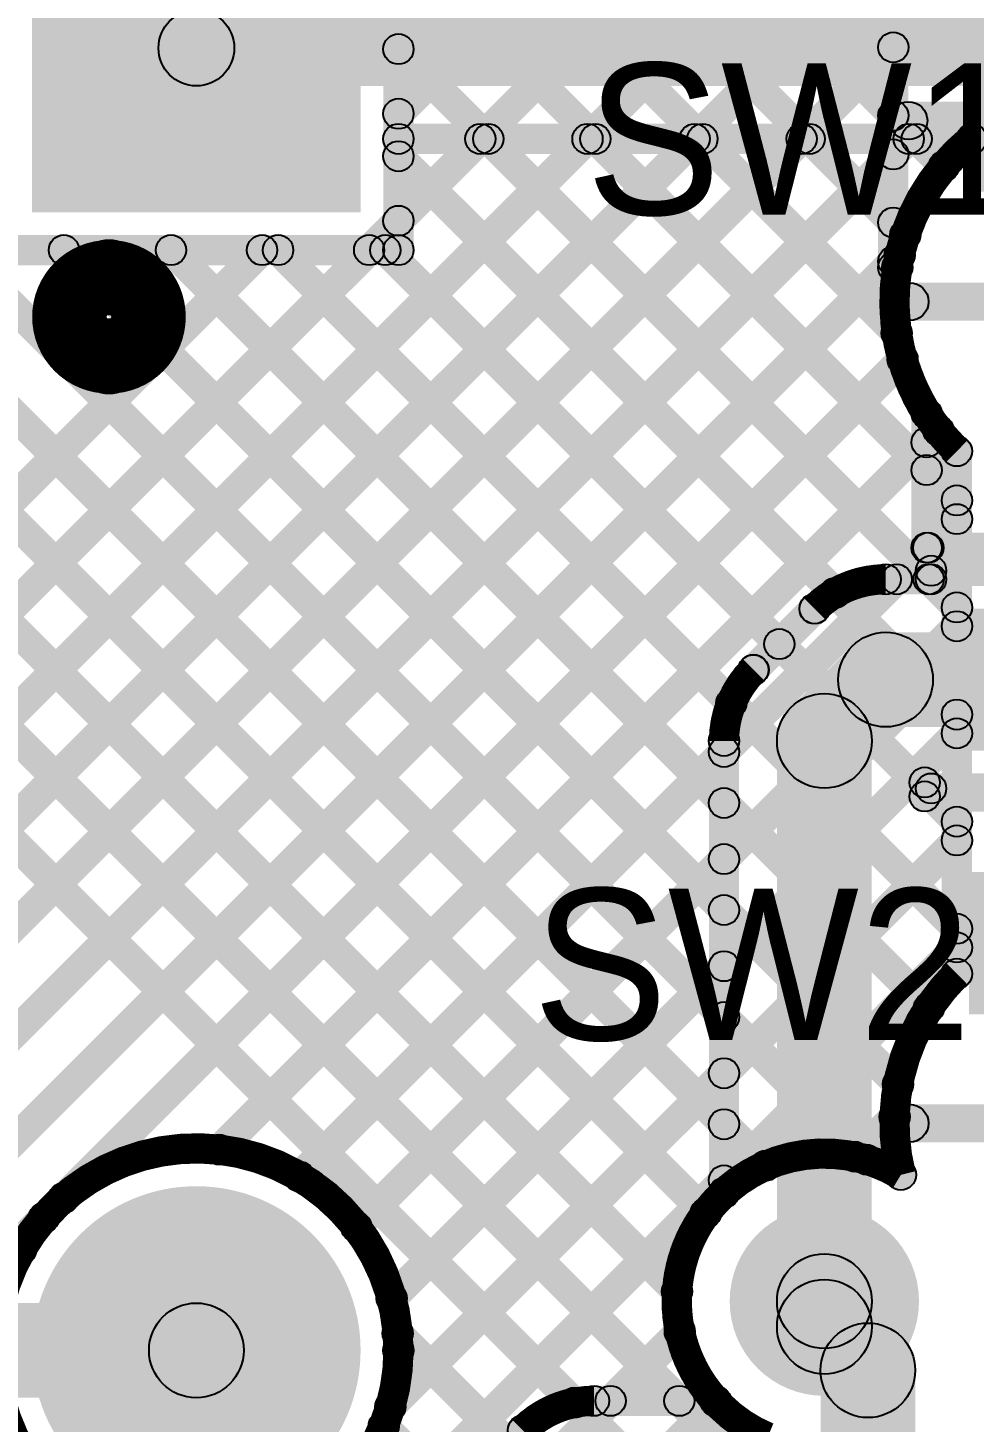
# Model space of a CAD drawing. Header units: millimetres. Extents: x 0.01 to 3.4, y 0.01 to 2.05.
# Drawn here: x 0.4747 to 0.7245, y 0.7211 to 1.0893 of the extents above; entities that cross this region are included whole.
import ezdxf

# ---------------------------------------------------------------- set-up
doc = ezdxf.new("R2010")
doc.units = ezdxf.units.MM
doc.header["$MEASUREMENT"] = 0
for name, color, linetype in [('BottomLayer', 5, 'Continuous'), ('BottomSolder', 6, 'Continuous'), ('PadHoleLayer', 156, 'Continuous'), ('TopLayer', 1, 'Continuous'), ('TopOverlay', 2, 'Continuous'), ('TopSolder', 216, 'Continuous'), ('ViaHoleLayer', 16, 'Continuous')]:
    doc.layers.add(name, color=color, linetype=linetype)

# ---------------------------------------------------------------- blocks, each defined once
blk = doc.blocks.new('0705510040_1')
at = {"layer": 'BottomLayer'}
h = blk.add_hatch(color=5, dxfattribs=at)
edge = h.paths.add_edge_path()
edge.add_arc((-0.225, 0.17008), 0.03937, 0, 360)
at = {"layer": 'BottomSolder'}
h = blk.add_hatch(color=6, dxfattribs=at)
edge = h.paths.add_edge_path()
edge.add_arc((-0.225, 0.17008), 0.04337, 0, 360)
at = {"layer": 'PadHoleLayer'}
h = blk.add_hatch(color=156, dxfattribs=at)
edge = h.paths.add_edge_path()
edge.add_arc((-0.225, 0.17008), 0.02146, 0, 360)
at = {"layer": 'TopLayer'}
h = blk.add_hatch(color=1, dxfattribs=at)
edge = h.paths.add_edge_path()
edge.add_arc((-0.225, 0.17008), 0.03937, 0, 360)
at = {"layer": 'TopSolder'}
h = blk.add_hatch(color=216, dxfattribs=at)
edge = h.paths.add_edge_path()
edge.add_arc((-0.225, 0.17008), 0.04337, 0, 360)
blk = doc.blocks.new('0705510042_2')
at = {"layer": 'BottomLayer'}
blk.add_hatch(color=5, dxfattribs=at).paths.add_polyline_path([(0.21137, 0.41871), (0.13263, 0.41871), (0.13263, 0.49745), (0.21137, 0.49745)])
at = {"layer": 'BottomSolder'}
blk.add_hatch(color=6, dxfattribs=at).paths.add_polyline_path([(0.21537, 0.41471), (0.12863, 0.41471), (0.12863, 0.50145), (0.21537, 0.50145)])
at = {"layer": 'PadHoleLayer'}
h = blk.add_hatch(color=156, dxfattribs=at)
edge = h.paths.add_edge_path()
edge.add_arc((0.172, 0.45808), 0.02146, 0, 360)
at = {"layer": 'TopLayer'}
blk.add_hatch(color=1, dxfattribs=at).paths.add_polyline_path([(0.21137, 0.41871), (0.13263, 0.41871), (0.13263, 0.49745), (0.21137, 0.49745)])
at = {"layer": 'TopOverlay'}
h = blk.add_hatch(color=2, dxfattribs=at)
edge = h.paths.add_edge_path()
edge.add_arc((0.23256, 0.435), 0.00984, 0, 360)
h = blk.add_hatch(color=2, dxfattribs=at)
edge = h.paths.add_edge_path()
edge.add_arc((0.25344, 0.435), 0.00984, 0, 360)
at = {"layer": 'TopSolder'}
blk.add_hatch(color=216, dxfattribs=at).paths.add_polyline_path([(0.21537, 0.41471), (0.12863, 0.41471), (0.12863, 0.50145), (0.21537, 0.50145)])
at = {"layer": 'TopOverlay', "const_width": 0.01969}
blk.add_lwpolyline([(0.25344, 0.435, 1), (0.23256, 0.435, 1)], format="xyb", close=True, dxfattribs=at)
at = {"layer": 'TopOverlay'}
for centre in [(0.23256, 0.435), (0.25344, 0.435)]:
    blk.add_circle(centre, 0.00984, dxfattribs=at)
blk = doc.blocks.new('TS_1187A_C_G_B_8')
at = {"layer": 'TopSolder'}
blk.add_hatch(color=216, dxfattribs=at).paths.add_polyline_path([(0.09443, -0.05506), (0.1418, -0.05506), (0.1418, -0.09258), (0.09443, -0.09258)])
blk = doc.blocks.new('TS_1187A_C_G_B_11')
at = {"layer": 'TopSolder'}
for points in [[(0.09443, 0.09258), (0.1418, 0.09258), (0.1418, 0.05506), (0.09443, 0.05506)], [(0.09443, -0.05506), (0.1418, -0.05506), (0.1418, -0.09258), (0.09443, -0.09258)]]:
    blk.add_hatch(color=216, dxfattribs=at).paths.add_polyline_path(points)

msp = doc.modelspace()

# ---------------------------------------------------------------- hatches: boundary and pattern name
at = {"layer": 'BottomLayer'}
for points in [[(0.03617, 1.4447), (0.04183, 1.45036), (0.69899, 0.7932), (0.69333, 0.78754)], [(0.03617, 1.41642), (0.04183, 1.42208), (0.6723, 0.7916), (0.66664, 0.78595)], [(0.03617, 1.38813), (0.04183, 1.39379), (0.65653, 0.77909), (0.65087, 0.77344)], [(0.03617, 1.35985), (0.04183, 1.36551), (0.64891, 0.75842), (0.64326, 0.75276)], [(0.03617, 1.33157), (0.04183, 1.33722), (0.67283, 0.70622), (0.66717, 0.70057)], [(0.03617, 1.30328), (0.04183, 1.30894), (0.67283, 0.67794), (0.66717, 0.67228)], [(0.51916, 1.074), (0.51916, 1.094), (0.753, 1.094), (0.753, 1.074)], [(0.04183, 0.47372), (0.03617, 0.47938), (0.61962, 1.06283), (0.62528, 1.05717)], [(0.04183, 0.41716), (0.03617, 0.42281), (0.67619, 1.06283), (0.68184, 1.05717)], [(0.04183, 0.44544), (0.03617, 0.4511), (0.6479, 1.06283), (0.65356, 1.05717)], [(0.04183, 0.38887), (0.03617, 0.39453), (0.70447, 1.06283), (0.71013, 1.05717)], [(0.57536, 1.03554), (0.5697, 1.04119), (0.59133, 1.06283), (0.59699, 1.05717)], [(0.57253, 1.056), (0.57253, 1.064), (0.72392, 1.064), (0.72392, 1.056)], [(0.59341, 1.05717), (0.59907, 1.06283), (0.72283, 0.93907), (0.71717, 0.93341)], [(0.62169, 1.05717), (0.62735, 1.06283), (0.72283, 0.96735), (0.71717, 0.96169)], [(0.64998, 1.05717), (0.65563, 1.06283), (0.70696, 1.0115), (0.7013, 1.00584)], [(0.67826, 1.05717), (0.68392, 1.06283), (0.70923, 1.03752), (0.70357, 1.03186)], [(0.70655, 1.05717), (0.7122, 1.06283), (0.71941, 1.05562), (0.71376, 1.04996)], [(0.57653, 1.03063), (0.56853, 1.03063), (0.56853, 1.06), (0.57653, 1.06)], [(0.5697, 1.0526), (0.57536, 1.05825), (0.72283, 0.91078), (0.71717, 0.90512)], [(0.56762, 1.0278), (0.56196, 1.03346), (0.5697, 1.04119), (0.57536, 1.03554)], [(0.04183, 0.53029), (0.03617, 0.53595), (0.53368, 1.03346), (0.53934, 1.0278)], [(0.04183, 0.50201), (0.03617, 0.50767), (0.56196, 1.03346), (0.56762, 1.0278)], [(0.04183, 0.36059), (0.03617, 0.36624), (0.70206, 1.03213), (0.70771, 1.02647)], [(0.46579, 1.02663), (0.46579, 1.03463), (0.57253, 1.03463), (0.57253, 1.02663)], [(0.48136, 1.0278), (0.48701, 1.03346), (0.7073, 0.81317), (0.70165, 0.80751)], [(0.50964, 1.0278), (0.5153, 1.03346), (0.71545, 0.83331), (0.70979, 0.82765)], [(0.53793, 1.0278), (0.54358, 1.03346), (0.72283, 0.85421), (0.71717, 0.84856)], [(0.56621, 1.0278), (0.57187, 1.03346), (0.72283, 0.8825), (0.71717, 0.87684)], [(0.7075, 1.012), (0.7075, 1.022), (0.759, 1.022), (0.759, 1.012)], [(0.487, 0.77748), (0.48134, 0.78313), (0.70281, 1.0046), (0.70846, 0.99894)], [(0.52801, 0.7902), (0.52235, 0.79586), (0.71232, 0.98582), (0.71797, 0.98016)], [(0.724, 0.83948), (0.716, 0.83948), (0.716, 0.97752), (0.724, 0.97752)], [(0.54918, 0.78309), (0.54353, 0.78875), (0.71717, 0.96239), (0.72283, 0.95673)], [(0.5642, 0.76982), (0.55855, 0.77548), (0.71717, 0.93411), (0.72283, 0.92845)], [(0.57356, 0.7509), (0.5679, 0.75656), (0.71717, 0.90582), (0.72283, 0.90017)], [(0.57324, 0.72229), (0.56758, 0.72795), (0.71717, 0.87754), (0.72283, 0.87188)], [(0.55683, 0.6776), (0.55117, 0.68326), (0.71717, 0.84925), (0.72283, 0.8436)], [(0.69585, 0.78834), (0.6902, 0.79399), (0.7007, 0.8045), (0.70636, 0.79884)], [(0.7075, 0.795), (0.7075, 0.805), (0.759, 0.805), (0.759, 0.795)], [(0.04183, 0.3323), (0.03617, 0.33796), (0.47603, 0.77781), (0.48168, 0.77216)], [(0.67616, 0.7374), (0.69384, 0.75507), (0.70534, 0.74357), (0.68766, 0.7259)], [(0.6975, 0.74624), (0.6725, 0.74624), (0.6725, 0.753), (0.6975, 0.753)], [(0.56933, 0.66181), (0.56367, 0.66747), (0.64401, 0.7478), (0.64966, 0.74215)], [(0.56951, 0.74166), (0.57517, 0.74731), (0.67283, 0.64965), (0.66717, 0.644)], [(0.709, 0.40657), (0.684, 0.40657), (0.684, 0.73474), (0.709, 0.73474)], [(0.59447, 0.65867), (0.58881, 0.66433), (0.65368, 0.7292), (0.65934, 0.72354)], [(0.56578, 0.7171), (0.57144, 0.72276), (0.62987, 0.66433), (0.62421, 0.65867)]]:
    msp.add_hatch(color=5, dxfattribs=at).paths.add_polyline_path(points)
h = msp.add_hatch(color=5, dxfattribs=at)
edge = h.paths.add_edge_path()
edge.add_arc((0.51916, 1.084), 0.01, 0, 360)
h = msp.add_hatch(color=5, dxfattribs=at)
edge = h.paths.add_edge_path()
edge.add_arc((0.57253, 1.06), 0.004, 0, 360)
h = msp.add_hatch(color=5, dxfattribs=at)
edge = h.paths.add_edge_path()
edge.add_arc((0.57253, 1.06), 0.004, 0, 360)
h = msp.add_hatch(color=5, dxfattribs=at)
edge = h.paths.add_edge_path()
edge.add_arc((0.59416, 1.06), 0.004, 0, 360)
h = msp.add_hatch(color=5, dxfattribs=at)
edge = h.paths.add_edge_path()
edge.add_arc((0.59624, 1.06), 0.004, 0, 360)
h = msp.add_hatch(color=5, dxfattribs=at)
edge = h.paths.add_edge_path()
edge.add_arc((0.62245, 1.06), 0.004, 0, 360)
h = msp.add_hatch(color=5, dxfattribs=at)
edge = h.paths.add_edge_path()
edge.add_arc((0.62452, 1.06), 0.004, 0, 360)
h = msp.add_hatch(color=5, dxfattribs=at)
edge = h.paths.add_edge_path()
edge.add_arc((0.65073, 1.06), 0.004, 0, 360)
h = msp.add_hatch(color=5, dxfattribs=at)
edge = h.paths.add_edge_path()
edge.add_arc((0.65281, 1.06), 0.004, 0, 360)
h = msp.add_hatch(color=5, dxfattribs=at)
edge = h.paths.add_edge_path()
edge.add_arc((0.67902, 1.06), 0.004, 0, 360)
h = msp.add_hatch(color=5, dxfattribs=at)
edge = h.paths.add_edge_path()
edge.add_arc((0.68109, 1.06), 0.004, 0, 360)
h = msp.add_hatch(color=5, dxfattribs=at)
edge = h.paths.add_edge_path()
edge.add_arc((0.7073, 1.06), 0.004, 0, 360)
h = msp.add_hatch(color=5, dxfattribs=at)
edge = h.paths.add_edge_path()
edge.add_arc((0.70937, 1.06), 0.004, 0, 360)
h = msp.add_hatch(color=5, dxfattribs=at)
edge = h.paths.add_edge_path()
edge.add_arc((0.72392, 1.06), 0.004, 0, 360)
h = msp.add_hatch(color=5, dxfattribs=at)
edge = h.paths.add_edge_path()
edge.add_arc((0.72392, 1.06), 0.004, 0, 360)
h = msp.add_hatch(color=5, dxfattribs=at)
edge = h.paths.add_edge_path()
edge.add_arc((0.57253, 1.05542), 0.004, 0, 360)
h = msp.add_hatch(color=5, dxfattribs=at)
edge = h.paths.add_edge_path()
edge.add_arc((0.71659, 1.05279), 0.004, 0, 360)
h = msp.add_hatch(color=5, dxfattribs=at)
edge = h.paths.add_edge_path()
edge.add_arc((0.57253, 1.03836), 0.004, 0, 360)
h = msp.add_hatch(color=5, dxfattribs=at)
edge = h.paths.add_edge_path()
edge.add_arc((0.57253, 1.03836), 0.004, 0, 360)
h = msp.add_hatch(color=5, dxfattribs=at)
edge = h.paths.add_edge_path()
edge.add_arc((0.7064, 1.03469), 0.004, 0, 360)
h = msp.add_hatch(color=5, dxfattribs=at)
edge = h.paths.add_edge_path()
edge.add_arc((0.48419, 1.03063), 0.004, 0, 360)
h = msp.add_hatch(color=5, dxfattribs=at)
edge = h.paths.add_edge_path()
edge.add_arc((0.51247, 1.03063), 0.004, 0, 360)
h = msp.add_hatch(color=5, dxfattribs=at)
edge = h.paths.add_edge_path()
edge.add_arc((0.53651, 1.03063), 0.004, 0, 360)
h = msp.add_hatch(color=5, dxfattribs=at)
edge = h.paths.add_edge_path()
edge.add_arc((0.54075, 1.03063), 0.004, 0, 360)
h = msp.add_hatch(color=5, dxfattribs=at)
edge = h.paths.add_edge_path()
edge.add_arc((0.56479, 1.03063), 0.004, 0, 360)
h = msp.add_hatch(color=5, dxfattribs=at)
edge = h.paths.add_edge_path()
edge.add_arc((0.56479, 1.03063), 0.004, 0, 360)
h = msp.add_hatch(color=5, dxfattribs=at)
edge = h.paths.add_edge_path()
edge.add_arc((0.56904, 1.03063), 0.004, 0, 360)
h = msp.add_hatch(color=5, dxfattribs=at)
edge = h.paths.add_edge_path()
edge.add_arc((0.57253, 1.03063), 0.004, 0, 360)
h = msp.add_hatch(color=5, dxfattribs=at)
edge = h.paths.add_edge_path()
edge.add_arc((0.57253, 1.03063), 0.004, 0, 360)
h = msp.add_hatch(color=5, dxfattribs=at)
edge = h.paths.add_edge_path()
edge.add_arc((0.70488, 1.0293), 0.004, 0, 360)
h = msp.add_hatch(color=5, dxfattribs=at)
edge = h.paths.add_edge_path()
edge.add_arc((0.7075, 1.017), 0.005, 0, 360)
h = msp.add_hatch(color=5, dxfattribs=at)
edge = h.paths.add_edge_path()
edge.add_arc((0.70413, 1.00867), 0.004, 0, 360)
h = msp.add_hatch(color=5, dxfattribs=at)
edge = h.paths.add_edge_path()
edge.add_arc((0.70564, 1.00177), 0.004, 0, 360)
h = msp.add_hatch(color=5, dxfattribs=at)
edge = h.paths.add_edge_path()
edge.add_arc((0.71514, 0.98299), 0.004, 0, 360)
h = msp.add_hatch(color=5, dxfattribs=at)
edge = h.paths.add_edge_path()
edge.add_arc((0.72, 0.97752), 0.004, 0, 360)
h = msp.add_hatch(color=5, dxfattribs=at)
edge = h.paths.add_edge_path()
edge.add_arc((0.72, 0.97752), 0.004, 0, 360)
h = msp.add_hatch(color=5, dxfattribs=at)
edge = h.paths.add_edge_path()
edge.add_arc((0.72, 0.96452), 0.004, 0, 360)
h = msp.add_hatch(color=5, dxfattribs=at)
edge = h.paths.add_edge_path()
edge.add_arc((0.72, 0.95956), 0.004, 0, 360)
h = msp.add_hatch(color=5, dxfattribs=at)
edge = h.paths.add_edge_path()
edge.add_arc((0.72, 0.93624), 0.004, 0, 360)
h = msp.add_hatch(color=5, dxfattribs=at)
edge = h.paths.add_edge_path()
edge.add_arc((0.72, 0.93128), 0.004, 0, 360)
h = msp.add_hatch(color=5, dxfattribs=at)
edge = h.paths.add_edge_path()
edge.add_arc((0.72, 0.90795), 0.004, 0, 360)
h = msp.add_hatch(color=5, dxfattribs=at)
edge = h.paths.add_edge_path()
edge.add_arc((0.72, 0.90299), 0.004, 0, 360)
h = msp.add_hatch(color=5, dxfattribs=at)
edge = h.paths.add_edge_path()
edge.add_arc((0.72, 0.87967), 0.004, 0, 360)
h = msp.add_hatch(color=5, dxfattribs=at)
edge = h.paths.add_edge_path()
edge.add_arc((0.72, 0.87471), 0.004, 0, 360)
h = msp.add_hatch(color=5, dxfattribs=at)
edge = h.paths.add_edge_path()
edge.add_arc((0.72, 0.85138), 0.004, 0, 360)
h = msp.add_hatch(color=5, dxfattribs=at)
edge = h.paths.add_edge_path()
edge.add_arc((0.72, 0.84643), 0.004, 0, 360)
h = msp.add_hatch(color=5, dxfattribs=at)
edge = h.paths.add_edge_path()
edge.add_arc((0.72, 0.83948), 0.004, 0, 360)
h = msp.add_hatch(color=5, dxfattribs=at)
edge = h.paths.add_edge_path()
edge.add_arc((0.72, 0.83948), 0.004, 0, 360)
h = msp.add_hatch(color=5, dxfattribs=at)
edge = h.paths.add_edge_path()
edge.add_arc((0.71262, 0.83048), 0.004, 0, 360)
h = msp.add_hatch(color=5, dxfattribs=at)
edge = h.paths.add_edge_path()
edge.add_arc((0.70448, 0.81034), 0.004, 0, 360)
h = msp.add_hatch(color=5, dxfattribs=at)
edge = h.paths.add_edge_path()
edge.add_arc((0.70353, 0.80167), 0.004, 0, 360)
h = msp.add_hatch(color=5, dxfattribs=at)
edge = h.paths.add_edge_path()
edge.add_arc((0.7075, 0.8), 0.005, 0, 360)
h = msp.add_hatch(color=5, dxfattribs=at)
edge = h.paths.add_edge_path()
edge.add_arc((0.52518, 0.79303), 0.004, 0, 360)
h = msp.add_hatch(color=5, dxfattribs=at)
edge = h.paths.add_edge_path()
edge.add_arc((0.66947, 0.78878), 0.004, 0, 360)
h = msp.add_hatch(color=5, dxfattribs=at)
edge = h.paths.add_edge_path()
edge.add_arc((0.69302, 0.79117), 0.004, 0, 360)
h = msp.add_hatch(color=5, dxfattribs=at)
edge = h.paths.add_edge_path()
edge.add_arc((0.69616, 0.79037), 0.004, 0, 360)
h = msp.add_hatch(color=5, dxfattribs=at)
edge = h.paths.add_edge_path()
edge.add_arc((0.54636, 0.78592), 0.004, 0, 360)
h = msp.add_hatch(color=5, dxfattribs=at)
edge = h.paths.add_edge_path()
edge.add_arc((0.70521, 0.78636), 0.004, 0, 360)
h = msp.add_hatch(color=5, dxfattribs=at)
edge = h.paths.add_edge_path()
edge.add_arc((0.70521, 0.78636), 0.004, 0, 360)
h = msp.add_hatch(color=5, dxfattribs=at)
edge = h.paths.add_edge_path()
edge.add_arc((0.48417, 0.7803), 0.004, 0, 360)
h = msp.add_hatch(color=5, dxfattribs=at)
edge = h.paths.add_edge_path()
edge.add_arc((0.47885, 0.77499), 0.004, 0, 360)
h = msp.add_hatch(color=5, dxfattribs=at)
edge = h.paths.add_edge_path()
edge.add_arc((0.6537, 0.77626), 0.004, 0, 360)
h = msp.add_hatch(color=5, dxfattribs=at)
edge = h.paths.add_edge_path()
edge.add_arc((0.685, 0.753), 0.025, 0, 360)
h = msp.add_hatch(color=5, dxfattribs=at)
edge = h.paths.add_edge_path()
edge.add_arc((0.56137, 0.77265), 0.004, 0, 360)
h = msp.add_hatch(color=5, dxfattribs=at)
edge = h.paths.add_edge_path()
edge.add_arc((0.685, 0.753), 0.0125, 0, 360)
h = msp.add_hatch(color=5, dxfattribs=at)
edge = h.paths.add_edge_path()
edge.add_arc((0.64609, 0.75559), 0.004, 0, 360)
h = msp.add_hatch(color=5, dxfattribs=at)
edge = h.paths.add_edge_path()
edge.add_arc((0.685, 0.74624), 0.0125, 0, 360)
h = msp.add_hatch(color=5, dxfattribs=at)
edge = h.paths.add_edge_path()
edge.add_arc((0.685, 0.74624), 0.0125, 0, 360)
h = msp.add_hatch(color=5, dxfattribs=at)
edge = h.paths.add_edge_path()
edge.add_arc((0.57073, 0.75373), 0.004, 0, 360)
h = msp.add_hatch(color=5, dxfattribs=at)
edge = h.paths.add_edge_path()
edge.add_arc((0.57234, 0.74449), 0.004, 0, 360)
h = msp.add_hatch(color=5, dxfattribs=at)
edge = h.paths.add_edge_path()
edge.add_arc((0.64683, 0.74498), 0.004, 0, 360)
h = msp.add_hatch(color=5, dxfattribs=at)
edge = h.paths.add_edge_path()
edge.add_arc((0.57253, 0.74), 0.004, 0, 360)
h = msp.add_hatch(color=5, dxfattribs=at)
edge = h.paths.add_edge_path()
edge.add_arc((0.57253, 0.74), 0.004, 0, 360)
h = msp.add_hatch(color=5, dxfattribs=at)
edge = h.paths.add_edge_path()
edge.add_arc((0.6965, 0.73474), 0.0125, 0, 360)
h = msp.add_hatch(color=5, dxfattribs=at)
edge = h.paths.add_edge_path()
edge.add_arc((0.6965, 0.73474), 0.0125, 0, 360)
h = msp.add_hatch(color=5, dxfattribs=at)
edge = h.paths.add_edge_path()
edge.add_arc((0.65651, 0.72637), 0.004, 0, 360)
h = msp.add_hatch(color=5, dxfattribs=at)
edge = h.paths.add_edge_path()
edge.add_arc((0.57041, 0.72512), 0.004, 0, 360)
h = msp.add_hatch(color=5, dxfattribs=at)
edge = h.paths.add_edge_path()
edge.add_arc((0.56861, 0.71993), 0.004, 0, 360)
at = {"layer": 'BottomSolder'}
h = msp.add_hatch(color=6, dxfattribs=at)
edge = h.paths.add_edge_path()
edge.add_arc((0.685, 0.753), 0.018, 0, 360)
at = {"layer": 'TopLayer'}
for points in [[(0.03515, 1.44572), (0.04081, 1.45138), (0.66133, 0.83086), (0.65567, 0.8252)], [(0.03515, 1.41744), (0.04081, 1.42309), (0.66133, 0.80258), (0.65567, 0.79692)], [(0.03515, 1.38915), (0.04081, 1.39481), (0.65653, 0.77909), (0.65087, 0.77344)], [(0.03515, 1.36087), (0.04081, 1.36652), (0.64891, 0.75842), (0.64326, 0.75276)], [(0.03515, 1.33258), (0.04081, 1.33824), (0.64954, 0.72951), (0.64388, 0.72385)], [(0.03515, 1.3043), (0.04081, 1.30996), (0.62178, 0.72899), (0.61612, 0.72333)], [(0.56755, 1.19617), (0.57321, 1.20183), (0.70603, 1.069), (0.70038, 1.06334)], [(0.56792, 1.16751), (0.57358, 1.17317), (0.70603, 1.04071), (0.70038, 1.03506)], [(0.57536, 1.06382), (0.5697, 1.06948), (0.66264, 1.16242), (0.6683, 1.15676)], [(0.55858, 1.14857), (0.56424, 1.15422), (0.70696, 1.0115), (0.7013, 1.00584)], [(0.57536, 1.03554), (0.5697, 1.04119), (0.67556, 1.14705), (0.68121, 1.14139)], [(0.57653, 1.03063), (0.56853, 1.03063), (0.56853, 1.13737), (0.57653, 1.13737)], [(0.04081, 0.44442), (0.03515, 0.45008), (0.70675, 1.12168), (0.71241, 1.11602)], [(0.04081, 0.47271), (0.03515, 0.47836), (0.67847, 1.12168), (0.68413, 1.11602)], [(0.5697, 1.10917), (0.57536, 1.11482), (0.71483, 0.97535), (0.70917, 0.96969)], [(0.7072, 1.02606), (0.6992, 1.02606), (0.6992, 1.10358), (0.7072, 1.10358)], [(0.04081, 0.41614), (0.03515, 0.4218), (0.70038, 1.08702), (0.70603, 1.08136)], [(0.5697, 1.08088), (0.57536, 1.08654), (0.71538, 0.94651), (0.70973, 0.94085)], [(0.7072, 1.05982), (0.7072, 1.06982), (0.74689, 1.06982), (0.74689, 1.05982)], [(0.41403, 0.76107), (0.40837, 0.76673), (0.70038, 1.05873), (0.70603, 1.05308)], [(0.5697, 1.0526), (0.57536, 1.05825), (0.69069, 0.94292), (0.68503, 0.93726)], [(0.56762, 1.0278), (0.56196, 1.03346), (0.5697, 1.04119), (0.57536, 1.03554)], [(0.04081, 0.52928), (0.03515, 0.53493), (0.53368, 1.03346), (0.53934, 1.0278)], [(0.04081, 0.50099), (0.03515, 0.50665), (0.56196, 1.03346), (0.56762, 1.0278)], [(0.46579, 1.02663), (0.46579, 1.03463), (0.57253, 1.03463), (0.57253, 1.02663)], [(0.48136, 1.0278), (0.48701, 1.03346), (0.66133, 0.85914), (0.65567, 0.85349)], [(0.50964, 1.0278), (0.5153, 1.03346), (0.66133, 0.88743), (0.65567, 0.88177)], [(0.53793, 1.0278), (0.54358, 1.03346), (0.66327, 0.91377), (0.65761, 0.90812)], [(0.56621, 1.0278), (0.57187, 1.03346), (0.67592, 0.9294), (0.67027, 0.92374)], [(0.44491, 0.76367), (0.43926, 0.76933), (0.70038, 1.03045), (0.70603, 1.02479)], [(0.7075, 1.012), (0.7075, 1.022), (0.759, 1.022), (0.759, 1.012)], [(0.487, 0.77748), (0.48134, 0.78313), (0.70281, 1.0046), (0.70846, 0.99894)], [(0.716, 0.952), (0.708, 0.952), (0.708, 0.98749), (0.716, 0.98749)], [(0.52801, 0.7902), (0.52235, 0.79586), (0.70917, 0.98268), (0.71483, 0.97702)], [(0.70695, 0.94085), (0.70129, 0.94651), (0.70961, 0.95483), (0.71527, 0.94917)], [(0.712, 0.948), (0.712, 0.956), (0.94812, 0.956), (0.94812, 0.948)], [(0.70118, 0.93968), (0.70118, 0.94768), (0.7132, 0.94768), (0.7132, 0.93968)], [(0.7132, 0.94194), (0.7132, 0.94994), (0.78057, 0.94994), (0.78057, 0.94194)], [(0.66912, 0.91694), (0.66347, 0.9226), (0.67958, 0.93871), (0.68524, 0.93306)], [(0.70118, 0.90468), (0.70118, 0.92968), (0.74589, 0.92968), (0.74589, 0.90468)], [(0.69384, 0.89216), (0.67616, 0.90984), (0.69234, 0.92602), (0.71002, 0.90834)], [(0.54918, 0.78309), (0.54353, 0.78875), (0.65567, 0.90089), (0.66133, 0.89523)], [(0.6625, 0.78161), (0.6545, 0.78161), (0.6545, 0.901), (0.6625, 0.901)], [(0.6975, 0.753), (0.6725, 0.753), (0.6725, 0.901), (0.6975, 0.901)], [(0.7132, 0.88442), (0.7132, 0.89242), (0.78057, 0.89242), (0.78057, 0.88442)], [(0.7155, 0.88633), (0.7075, 0.88633), (0.7075, 0.89002), (0.7155, 0.89002)], [(0.7115, 0.88233), (0.7115, 0.89033), (0.79057, 0.89033), (0.79057, 0.88233)], [(0.5642, 0.76982), (0.55855, 0.77548), (0.65567, 0.87261), (0.66133, 0.86695)], [(0.57356, 0.7509), (0.5679, 0.75656), (0.65567, 0.84432), (0.66133, 0.83867)], [(0.57324, 0.72229), (0.56758, 0.72795), (0.65567, 0.81604), (0.66133, 0.81038)], [(0.55683, 0.6776), (0.55117, 0.68326), (0.65567, 0.78775), (0.66133, 0.7821)], [(0.4732, 0.76367), (0.46754, 0.76933), (0.47603, 0.77781), (0.48168, 0.77216)], [(0.42264, 0.7275), (0.42264, 0.7525), (0.51916, 0.7525), (0.51916, 0.7275)], [(0.63137, 0.72385), (0.62571, 0.72951), (0.64401, 0.7478), (0.64966, 0.74215)], [(0.56951, 0.74166), (0.57517, 0.74731), (0.6045, 0.71798), (0.59885, 0.71232)], [(0.62418, 0.72268), (0.62418, 0.73068), (0.65622, 0.73068), (0.65622, 0.72268)], [(0.56578, 0.7171), (0.57144, 0.72276), (0.59036, 0.70384), (0.5847, 0.69818)], [(0.57912, 0.68694), (0.57347, 0.6926), (0.60258, 0.72171), (0.60824, 0.71606)]]:
    msp.add_hatch(color=1, dxfattribs=at).paths.add_polyline_path(points)
h = msp.add_hatch(color=1, dxfattribs=at)
edge = h.paths.add_edge_path()
edge.add_arc((0.57253, 1.08371), 0.004, 0, 360)
h = msp.add_hatch(color=1, dxfattribs=at)
edge = h.paths.add_edge_path()
edge.add_arc((0.7032, 1.08419), 0.004, 0, 360)
h = msp.add_hatch(color=1, dxfattribs=at)
edge = h.paths.add_edge_path()
edge.add_arc((0.57253, 1.06665), 0.004, 0, 360)
h = msp.add_hatch(color=1, dxfattribs=at)
edge = h.paths.add_edge_path()
edge.add_arc((0.7032, 1.06617), 0.004, 0, 360)
h = msp.add_hatch(color=1, dxfattribs=at)
edge = h.paths.add_edge_path()
edge.add_arc((0.7072, 1.06482), 0.005, 0, 360)
h = msp.add_hatch(color=1, dxfattribs=at)
edge = h.paths.add_edge_path()
edge.add_arc((0.57253, 1.05542), 0.004, 0, 360)
h = msp.add_hatch(color=1, dxfattribs=at)
edge = h.paths.add_edge_path()
edge.add_arc((0.7032, 1.0559), 0.004, 0, 360)
h = msp.add_hatch(color=1, dxfattribs=at)
edge = h.paths.add_edge_path()
edge.add_arc((0.57253, 1.03836), 0.004, 0, 360)
h = msp.add_hatch(color=1, dxfattribs=at)
edge = h.paths.add_edge_path()
edge.add_arc((0.57253, 1.03836), 0.004, 0, 360)
h = msp.add_hatch(color=1, dxfattribs=at)
edge = h.paths.add_edge_path()
edge.add_arc((0.7032, 1.03789), 0.004, 0, 360)
h = msp.add_hatch(color=1, dxfattribs=at)
edge = h.paths.add_edge_path()
edge.add_arc((0.48419, 1.03063), 0.004, 0, 360)
h = msp.add_hatch(color=1, dxfattribs=at)
edge = h.paths.add_edge_path()
edge.add_arc((0.51247, 1.03063), 0.004, 0, 360)
h = msp.add_hatch(color=1, dxfattribs=at)
edge = h.paths.add_edge_path()
edge.add_arc((0.53651, 1.03063), 0.004, 0, 360)
h = msp.add_hatch(color=1, dxfattribs=at)
edge = h.paths.add_edge_path()
edge.add_arc((0.54075, 1.03063), 0.004, 0, 360)
h = msp.add_hatch(color=1, dxfattribs=at)
edge = h.paths.add_edge_path()
edge.add_arc((0.56479, 1.03063), 0.004, 0, 360)
h = msp.add_hatch(color=1, dxfattribs=at)
edge = h.paths.add_edge_path()
edge.add_arc((0.56479, 1.03063), 0.004, 0, 360)
h = msp.add_hatch(color=1, dxfattribs=at)
edge = h.paths.add_edge_path()
edge.add_arc((0.56904, 1.03063), 0.004, 0, 360)
h = msp.add_hatch(color=1, dxfattribs=at)
edge = h.paths.add_edge_path()
edge.add_arc((0.57253, 1.03063), 0.004, 0, 360)
h = msp.add_hatch(color=1, dxfattribs=at)
edge = h.paths.add_edge_path()
edge.add_arc((0.57253, 1.03063), 0.004, 0, 360)
h = msp.add_hatch(color=1, dxfattribs=at)
edge = h.paths.add_edge_path()
edge.add_arc((0.7032, 1.02762), 0.004, 0, 360)
h = msp.add_hatch(color=1, dxfattribs=at)
edge = h.paths.add_edge_path()
edge.add_arc((0.7032, 1.02606), 0.004, 0, 360)
h = msp.add_hatch(color=1, dxfattribs=at)
edge = h.paths.add_edge_path()
edge.add_arc((0.70425, 1.02606), 0.004, 0, 360)
h = msp.add_hatch(color=1, dxfattribs=at)
edge = h.paths.add_edge_path()
edge.add_arc((0.7075, 1.017), 0.005, 0, 360)
h = msp.add_hatch(color=1, dxfattribs=at)
edge = h.paths.add_edge_path()
edge.add_arc((0.70413, 1.00867), 0.004, 0, 360)
h = msp.add_hatch(color=1, dxfattribs=at)
edge = h.paths.add_edge_path()
edge.add_arc((0.70564, 1.00177), 0.004, 0, 360)
h = msp.add_hatch(color=1, dxfattribs=at)
edge = h.paths.add_edge_path()
edge.add_arc((0.712, 0.98749), 0.004, 0, 360)
h = msp.add_hatch(color=1, dxfattribs=at)
edge = h.paths.add_edge_path()
edge.add_arc((0.712, 0.98749), 0.004, 0, 360)
h = msp.add_hatch(color=1, dxfattribs=at)
edge = h.paths.add_edge_path()
edge.add_arc((0.712, 0.97985), 0.004, 0, 360)
h = msp.add_hatch(color=1, dxfattribs=at)
edge = h.paths.add_edge_path()
edge.add_arc((0.712, 0.97252), 0.004, 0, 360)
h = msp.add_hatch(color=1, dxfattribs=at)
edge = h.paths.add_edge_path()
edge.add_arc((0.712, 0.952), 0.004, 0, 360)
h = msp.add_hatch(color=1, dxfattribs=at)
edge = h.paths.add_edge_path()
edge.add_arc((0.712, 0.952), 0.004, 0, 360)
h = msp.add_hatch(color=1, dxfattribs=at)
edge = h.paths.add_edge_path()
edge.add_arc((0.71244, 0.952), 0.004, 0, 360)
h = msp.add_hatch(color=1, dxfattribs=at)
edge = h.paths.add_edge_path()
edge.add_arc((0.70118, 0.94368), 0.004, 0, 360)
h = msp.add_hatch(color=1, dxfattribs=at)
edge = h.paths.add_edge_path()
edge.add_arc((0.70118, 0.94368), 0.004, 0, 360)
h = msp.add_hatch(color=1, dxfattribs=at)
edge = h.paths.add_edge_path()
edge.add_arc((0.70118, 0.94368), 0.004, 0, 360)
h = msp.add_hatch(color=1, dxfattribs=at)
edge = h.paths.add_edge_path()
edge.add_arc((0.70412, 0.94368), 0.004, 0, 360)
h = msp.add_hatch(color=1, dxfattribs=at)
edge = h.paths.add_edge_path()
edge.add_arc((0.71256, 0.94368), 0.004, 0, 360)
h = msp.add_hatch(color=1, dxfattribs=at)
edge = h.paths.add_edge_path()
edge.add_arc((0.7132, 0.94594), 0.004, 0, 360)
h = msp.add_hatch(color=1, dxfattribs=at)
edge = h.paths.add_edge_path()
edge.add_arc((0.7132, 0.94368), 0.004, 0, 360)
h = msp.add_hatch(color=1, dxfattribs=at)
edge = h.paths.add_edge_path()
edge.add_arc((0.68786, 0.94009), 0.004, 0, 360)
h = msp.add_hatch(color=1, dxfattribs=at)
edge = h.paths.add_edge_path()
edge.add_arc((0.68241, 0.93589), 0.004, 0, 360)
h = msp.add_hatch(color=1, dxfattribs=at)
edge = h.paths.add_edge_path()
edge.add_arc((0.68241, 0.93589), 0.004, 0, 360)
h = msp.add_hatch(color=1, dxfattribs=at)
edge = h.paths.add_edge_path()
edge.add_arc((0.68244, 0.93592), 0.004, 0, 360)
h = msp.add_hatch(color=1, dxfattribs=at)
edge = h.paths.add_edge_path()
edge.add_arc((0.6731, 0.92657), 0.004, 0, 360)
h = msp.add_hatch(color=1, dxfattribs=at)
edge = h.paths.add_edge_path()
edge.add_arc((0.70118, 0.91718), 0.0125, 0, 360)
h = msp.add_hatch(color=1, dxfattribs=at)
edge = h.paths.add_edge_path()
edge.add_arc((0.70118, 0.91718), 0.0125, 0, 360)
h = msp.add_hatch(color=1, dxfattribs=at)
edge = h.paths.add_edge_path()
edge.add_arc((0.66626, 0.91974), 0.004, 0, 360)
h = msp.add_hatch(color=1, dxfattribs=at)
edge = h.paths.add_edge_path()
edge.add_arc((0.6663, 0.91977), 0.004, 0, 360)
h = msp.add_hatch(color=1, dxfattribs=at)
edge = h.paths.add_edge_path()
edge.add_arc((0.6663, 0.91977), 0.004, 0, 360)
h = msp.add_hatch(color=1, dxfattribs=at)
edge = h.paths.add_edge_path()
edge.add_arc((0.66044, 0.91095), 0.004, 0, 360)
h = msp.add_hatch(color=1, dxfattribs=at)
edge = h.paths.add_edge_path()
edge.add_arc((0.685, 0.901), 0.0125, 0, 360)
h = msp.add_hatch(color=1, dxfattribs=at)
edge = h.paths.add_edge_path()
edge.add_arc((0.685, 0.901), 0.0125, 0, 360)
h = msp.add_hatch(color=1, dxfattribs=at)
edge = h.paths.add_edge_path()
edge.add_arc((0.6585, 0.901), 0.004, 0, 360)
h = msp.add_hatch(color=1, dxfattribs=at)
edge = h.paths.add_edge_path()
edge.add_arc((0.6585, 0.901), 0.004, 0, 360)
h = msp.add_hatch(color=1, dxfattribs=at)
edge = h.paths.add_edge_path()
edge.add_arc((0.6585, 0.901), 0.004, 0, 360)
h = msp.add_hatch(color=1, dxfattribs=at)
edge = h.paths.add_edge_path()
edge.add_arc((0.6585, 0.89806), 0.004, 0, 360)
h = msp.add_hatch(color=1, dxfattribs=at)
edge = h.paths.add_edge_path()
edge.add_arc((0.7115, 0.89002), 0.004, 0, 360)
h = msp.add_hatch(color=1, dxfattribs=at)
edge = h.paths.add_edge_path()
edge.add_arc((0.7132, 0.88842), 0.004, 0, 360)
h = msp.add_hatch(color=1, dxfattribs=at)
edge = h.paths.add_edge_path()
edge.add_arc((0.6585, 0.8846), 0.004, 0, 360)
h = msp.add_hatch(color=1, dxfattribs=at)
edge = h.paths.add_edge_path()
edge.add_arc((0.7115, 0.88633), 0.004, 0, 360)
h = msp.add_hatch(color=1, dxfattribs=at)
edge = h.paths.add_edge_path()
edge.add_arc((0.7115, 0.88633), 0.004, 0, 360)
h = msp.add_hatch(color=1, dxfattribs=at)
edge = h.paths.add_edge_path()
edge.add_arc((0.6585, 0.86978), 0.004, 0, 360)
h = msp.add_hatch(color=1, dxfattribs=at)
edge = h.paths.add_edge_path()
edge.add_arc((0.6585, 0.85632), 0.004, 0, 360)
h = msp.add_hatch(color=1, dxfattribs=at)
edge = h.paths.add_edge_path()
edge.add_arc((0.6585, 0.84149), 0.004, 0, 360)
h = msp.add_hatch(color=1, dxfattribs=at)
edge = h.paths.add_edge_path()
edge.add_arc((0.6585, 0.82803), 0.004, 0, 360)
h = msp.add_hatch(color=1, dxfattribs=at)
edge = h.paths.add_edge_path()
edge.add_arc((0.6585, 0.81321), 0.004, 0, 360)
h = msp.add_hatch(color=1, dxfattribs=at)
edge = h.paths.add_edge_path()
edge.add_arc((0.6585, 0.79975), 0.004, 0, 360)
h = msp.add_hatch(color=1, dxfattribs=at)
edge = h.paths.add_edge_path()
edge.add_arc((0.52518, 0.79303), 0.004, 0, 360)
h = msp.add_hatch(color=1, dxfattribs=at)
edge = h.paths.add_edge_path()
edge.add_arc((0.54636, 0.78592), 0.004, 0, 360)
h = msp.add_hatch(color=1, dxfattribs=at)
edge = h.paths.add_edge_path()
edge.add_arc((0.6585, 0.78493), 0.004, 0, 360)
h = msp.add_hatch(color=1, dxfattribs=at)
edge = h.paths.add_edge_path()
edge.add_arc((0.6585, 0.78161), 0.004, 0, 360)
h = msp.add_hatch(color=1, dxfattribs=at)
edge = h.paths.add_edge_path()
edge.add_arc((0.6585, 0.78161), 0.004, 0, 360)
h = msp.add_hatch(color=1, dxfattribs=at)
edge = h.paths.add_edge_path()
edge.add_arc((0.48417, 0.7803), 0.004, 0, 360)
h = msp.add_hatch(color=1, dxfattribs=at)
edge = h.paths.add_edge_path()
edge.add_arc((0.47885, 0.77499), 0.004, 0, 360)
h = msp.add_hatch(color=1, dxfattribs=at)
edge = h.paths.add_edge_path()
edge.add_arc((0.6537, 0.77626), 0.004, 0, 360)
h = msp.add_hatch(color=1, dxfattribs=at)
edge = h.paths.add_edge_path()
edge.add_arc((0.685, 0.753), 0.025, 0, 360)
h = msp.add_hatch(color=1, dxfattribs=at)
edge = h.paths.add_edge_path()
edge.add_arc((0.56137, 0.77265), 0.004, 0, 360)
h = msp.add_hatch(color=1, dxfattribs=at)
edge = h.paths.add_edge_path()
edge.add_arc((0.47283, 0.7665), 0.004, 0, 360)
h = msp.add_hatch(color=1, dxfattribs=at)
edge = h.paths.add_edge_path()
edge.add_arc((0.47283, 0.7665), 0.004, 0, 360)
h = msp.add_hatch(color=1, dxfattribs=at)
edge = h.paths.add_edge_path()
edge.add_arc((0.685, 0.753), 0.0125, 0, 360)
h = msp.add_hatch(color=1, dxfattribs=at)
edge = h.paths.add_edge_path()
edge.add_arc((0.64609, 0.75559), 0.004, 0, 360)
h = msp.add_hatch(color=1, dxfattribs=at)
edge = h.paths.add_edge_path()
edge.add_arc((0.57073, 0.75373), 0.004, 0, 360)
h = msp.add_hatch(color=1, dxfattribs=at)
edge = h.paths.add_edge_path()
edge.add_arc((0.51916, 0.74), 0.0125, 0, 360)
h = msp.add_hatch(color=1, dxfattribs=at)
edge = h.paths.add_edge_path()
edge.add_arc((0.57234, 0.74449), 0.004, 0, 360)
h = msp.add_hatch(color=1, dxfattribs=at)
edge = h.paths.add_edge_path()
edge.add_arc((0.64683, 0.74498), 0.004, 0, 360)
h = msp.add_hatch(color=1, dxfattribs=at)
edge = h.paths.add_edge_path()
edge.add_arc((0.57253, 0.74), 0.004, 0, 360)
h = msp.add_hatch(color=1, dxfattribs=at)
edge = h.paths.add_edge_path()
edge.add_arc((0.57253, 0.74), 0.004, 0, 360)
h = msp.add_hatch(color=1, dxfattribs=at)
edge = h.paths.add_edge_path()
edge.add_arc((0.61895, 0.72616), 0.004, 0, 360)
h = msp.add_hatch(color=1, dxfattribs=at)
edge = h.paths.add_edge_path()
edge.add_arc((0.62418, 0.72668), 0.004, 0, 360)
h = msp.add_hatch(color=1, dxfattribs=at)
edge = h.paths.add_edge_path()
edge.add_arc((0.62418, 0.72668), 0.004, 0, 360)
h = msp.add_hatch(color=1, dxfattribs=at)
edge = h.paths.add_edge_path()
edge.add_arc((0.62418, 0.72668), 0.004, 0, 360)
h = msp.add_hatch(color=1, dxfattribs=at)
edge = h.paths.add_edge_path()
edge.add_arc((0.62854, 0.72668), 0.004, 0, 360)
h = msp.add_hatch(color=1, dxfattribs=at)
edge = h.paths.add_edge_path()
edge.add_arc((0.64671, 0.72668), 0.004, 0, 360)
h = msp.add_hatch(color=1, dxfattribs=at)
edge = h.paths.add_edge_path()
edge.add_arc((0.65622, 0.72668), 0.004, 0, 360)
h = msp.add_hatch(color=1, dxfattribs=at)
edge = h.paths.add_edge_path()
edge.add_arc((0.65622, 0.72668), 0.004, 0, 360)
h = msp.add_hatch(color=1, dxfattribs=at)
edge = h.paths.add_edge_path()
edge.add_arc((0.57041, 0.72512), 0.004, 0, 360)
h = msp.add_hatch(color=1, dxfattribs=at)
edge = h.paths.add_edge_path()
edge.add_arc((0.56861, 0.71993), 0.004, 0, 360)
h = msp.add_hatch(color=1, dxfattribs=at)
edge = h.paths.add_edge_path()
edge.add_arc((0.60541, 0.71889), 0.004, 0, 360)
h = msp.add_hatch(color=1, dxfattribs=at)
edge = h.paths.add_edge_path()
edge.add_arc((0.60541, 0.71889), 0.004, 0, 360)
h = msp.add_hatch(color=1, dxfattribs=at)
edge = h.paths.add_edge_path()
edge.add_arc((0.60544, 0.71892), 0.004, 0, 360)
at = {"layer": 'TopSolder'}
h = msp.add_hatch(color=216, dxfattribs=at)
edge = h.paths.add_edge_path()
edge.add_arc((0.685, 0.753), 0.018, 0, 360)
at = {"layer": 'ViaHoleLayer'}
h = msp.add_hatch(color=16, dxfattribs=at)
edge = h.paths.add_edge_path()
edge.add_arc((0.685, 0.753), 0.014, 0, 360)

# ---------------------------------------------------------------- linework, layer by layer
at = {"layer": 'BottomLayer', "const_width": 0.008}
for points in [[(0.72, 0.97752, -0.445968), (0.72392, 1.06)], [(0.70521, 0.78636, -0.266001), (0.72, 0.83948)], [(0.50049, 0.69, -1.911397), (0.57253, 0.74)], [(0.67, 0.717, -1.077892), (0.70521, 0.78636)], [(0.57253, 0.74, -0.313045), (0.53782, 0.69)]]:
    msp.add_lwpolyline(points, format="xyb", dxfattribs=at)
at = {"layer": 'BottomLayer'}
for centre, radius in [((0.51916, 1.084), 0.01), ((0.57253, 1.06), 0.004), ((0.57253, 1.06), 0.004), ((0.59416, 1.06), 0.004), ((0.59624, 1.06), 0.004), ((0.62245, 1.06), 0.004), ((0.62452, 1.06), 0.004), ((0.65073, 1.06), 0.004), ((0.65281, 1.06), 0.004), ((0.67902, 1.06), 0.004), ((0.68109, 1.06), 0.004), ((0.7073, 1.06), 0.004), ((0.70937, 1.06), 0.004), ((0.72392, 1.06), 0.004), ((0.72392, 1.06), 0.004), ((0.57253, 1.05542), 0.004), ((0.71659, 1.05279), 0.004), ((0.57253, 1.03836), 0.004), ((0.57253, 1.03836), 0.004), ((0.7064, 1.03469), 0.004), ((0.48419, 1.03063), 0.004), ((0.51247, 1.03063), 0.004), ((0.53651, 1.03063), 0.004), ((0.54075, 1.03063), 0.004), ((0.56479, 1.03063), 0.004), ((0.56479, 1.03063), 0.004), ((0.56904, 1.03063), 0.004), ((0.57253, 1.03063), 0.004), ((0.57253, 1.03063), 0.004), ((0.70488, 1.0293), 0.004), ((0.7075, 1.017), 0.005), ((0.70413, 1.00867), 0.004), ((0.70564, 1.00177), 0.004), ((0.71514, 0.98299), 0.004), ((0.72, 0.97752), 0.004), ((0.72, 0.97752), 0.004), ((0.72, 0.96452), 0.004), ((0.72, 0.95956), 0.004), ((0.72, 0.93624), 0.004), ((0.72, 0.93128), 0.004), ((0.72, 0.90795), 0.004), ((0.72, 0.90299), 0.004), ((0.72, 0.87967), 0.004), ((0.72, 0.87471), 0.004), ((0.72, 0.85138), 0.004), ((0.72, 0.84643), 0.004), ((0.72, 0.83948), 0.004), ((0.72, 0.83948), 0.004), ((0.71262, 0.83048), 0.004), ((0.70448, 0.81034), 0.004), ((0.70353, 0.80167), 0.004), ((0.7075, 0.8), 0.005), ((0.52518, 0.79303), 0.004), ((0.66947, 0.78878), 0.004), ((0.69302, 0.79117), 0.004), ((0.69616, 0.79037), 0.004), ((0.54636, 0.78592), 0.004), ((0.70521, 0.78636), 0.004), ((0.70521, 0.78636), 0.004), ((0.48417, 0.7803), 0.004), ((0.47885, 0.77499), 0.004), ((0.6537, 0.77626), 0.004), ((0.56137, 0.77265), 0.004), ((0.685, 0.753), 0.0125), ((0.64609, 0.75559), 0.004), ((0.685, 0.74624), 0.0125), ((0.685, 0.74624), 0.0125), ((0.57073, 0.75373), 0.004), ((0.57234, 0.74449), 0.004), ((0.64683, 0.74498), 0.004), ((0.57253, 0.74), 0.004), ((0.57253, 0.74), 0.004), ((0.6965, 0.73474), 0.0125), ((0.6965, 0.73474), 0.0125), ((0.65651, 0.72637), 0.004), ((0.57041, 0.72512), 0.004), ((0.56861, 0.71993), 0.004)]:
    msp.add_circle(centre, radius, dxfattribs=at)
at = {"layer": 'TopLayer', "const_width": 0.008}
for points in [[(0.712, 0.98749, -0.183147), (0.70425, 1.02606)], [(0.68241, 0.93589, -0.199375), (0.70118, 0.94368)], [(0.68244, 0.93592, -0.198912), (0.70118, 0.94368)], [(0.6585, 0.901, -0.199375), (0.6663, 0.91977)], [(0.6585, 0.901, -0.198912), (0.66626, 0.91974)], [(0.47283, 0.7665, -0.768917), (0.57253, 0.74)], [(0.65622, 0.72668, -0.412366), (0.6585, 0.78161)], [(0.57253, 0.74, -0.313045), (0.53782, 0.69)], [(0.60541, 0.71889, -0.199375), (0.62418, 0.72668)], [(0.60544, 0.71892, -0.198912), (0.62418, 0.72668)]]:
    msp.add_lwpolyline(points, format="xyb", dxfattribs=at)
at = {"layer": 'TopLayer'}
for centre, radius in [((0.57253, 1.08371), 0.004), ((0.7032, 1.08419), 0.004), ((0.57253, 1.06665), 0.004), ((0.7032, 1.06617), 0.004), ((0.7072, 1.06482), 0.005), ((0.57253, 1.05542), 0.004), ((0.7032, 1.0559), 0.004), ((0.57253, 1.03836), 0.004), ((0.57253, 1.03836), 0.004), ((0.7032, 1.03789), 0.004), ((0.48419, 1.03063), 0.004), ((0.51247, 1.03063), 0.004), ((0.53651, 1.03063), 0.004), ((0.54075, 1.03063), 0.004), ((0.56479, 1.03063), 0.004), ((0.56479, 1.03063), 0.004), ((0.56904, 1.03063), 0.004), ((0.57253, 1.03063), 0.004), ((0.57253, 1.03063), 0.004), ((0.7032, 1.02762), 0.004), ((0.7032, 1.02606), 0.004), ((0.70425, 1.02606), 0.004), ((0.7075, 1.017), 0.005), ((0.70413, 1.00867), 0.004), ((0.70564, 1.00177), 0.004), ((0.712, 0.98749), 0.004), ((0.712, 0.98749), 0.004), ((0.712, 0.97985), 0.004), ((0.712, 0.97252), 0.004), ((0.712, 0.952), 0.004), ((0.712, 0.952), 0.004), ((0.71244, 0.952), 0.004), ((0.70118, 0.94368), 0.004), ((0.70118, 0.94368), 0.004), ((0.70118, 0.94368), 0.004), ((0.70412, 0.94368), 0.004), ((0.71256, 0.94368), 0.004), ((0.7132, 0.94594), 0.004), ((0.7132, 0.94368), 0.004), ((0.68786, 0.94009), 0.004), ((0.68241, 0.93589), 0.004), ((0.68241, 0.93589), 0.004), ((0.68244, 0.93592), 0.004), ((0.6731, 0.92657), 0.004), ((0.70118, 0.91718), 0.0125), ((0.70118, 0.91718), 0.0125), ((0.66626, 0.91974), 0.004), ((0.6663, 0.91977), 0.004), ((0.6663, 0.91977), 0.004), ((0.66044, 0.91095), 0.004), ((0.685, 0.901), 0.0125), ((0.685, 0.901), 0.0125), ((0.6585, 0.901), 0.004), ((0.6585, 0.901), 0.004), ((0.6585, 0.901), 0.004), ((0.6585, 0.89806), 0.004), ((0.7115, 0.89002), 0.004), ((0.7132, 0.88842), 0.004), ((0.6585, 0.8846), 0.004), ((0.7115, 0.88633), 0.004), ((0.7115, 0.88633), 0.004), ((0.6585, 0.86978), 0.004), ((0.6585, 0.85632), 0.004), ((0.6585, 0.84149), 0.004), ((0.6585, 0.82803), 0.004), ((0.6585, 0.81321), 0.004), ((0.6585, 0.79975), 0.004), ((0.52518, 0.79303), 0.004), ((0.54636, 0.78592), 0.004), ((0.6585, 0.78493), 0.004), ((0.6585, 0.78161), 0.004), ((0.6585, 0.78161), 0.004), ((0.48417, 0.7803), 0.004), ((0.47885, 0.77499), 0.004), ((0.6537, 0.77626), 0.004), ((0.56137, 0.77265), 0.004), ((0.47283, 0.7665), 0.004), ((0.47283, 0.7665), 0.004), ((0.685, 0.753), 0.0125), ((0.64609, 0.75559), 0.004), ((0.57073, 0.75373), 0.004), ((0.51916, 0.74), 0.0125), ((0.57234, 0.74449), 0.004), ((0.64683, 0.74498), 0.004), ((0.57253, 0.74), 0.004), ((0.57253, 0.74), 0.004), ((0.61895, 0.72616), 0.004), ((0.62418, 0.72668), 0.004), ((0.62418, 0.72668), 0.004), ((0.62418, 0.72668), 0.004), ((0.62854, 0.72668), 0.004), ((0.64671, 0.72668), 0.004), ((0.65622, 0.72668), 0.004), ((0.65622, 0.72668), 0.004), ((0.57041, 0.72512), 0.004), ((0.56861, 0.71993), 0.004), ((0.60541, 0.71889), 0.004), ((0.60541, 0.71889), 0.004), ((0.60544, 0.71892), 0.004)]:
    msp.add_circle(centre, radius, dxfattribs=at)

# ---------------------------------------------------------------- block references
for name, p, rotation in [('0705510042_2', (0.06108, 1.256), 270), ('TS_1187A_C_G_B_11', (0.865, 0.991), 180), ('TS_1187A_C_G_B_8', (0.865, 0.77375), 180), ('0705510040_1', (0.34908, 0.515), 270)]:
    msp.add_blockref(name, p, dxfattribs=dict(rotation=rotation))

# ---------------------------------------------------------------- texts
at = {"layer": 'TopOverlay'}
for s, p in [('SW1', (0.622, 1.04)), ('SW2', (0.60796, 0.822))]:
    msp.add_text(s, height=0.04, dxfattribs=at).set_placement(p)

doc.saveas('drawing.dxf')
